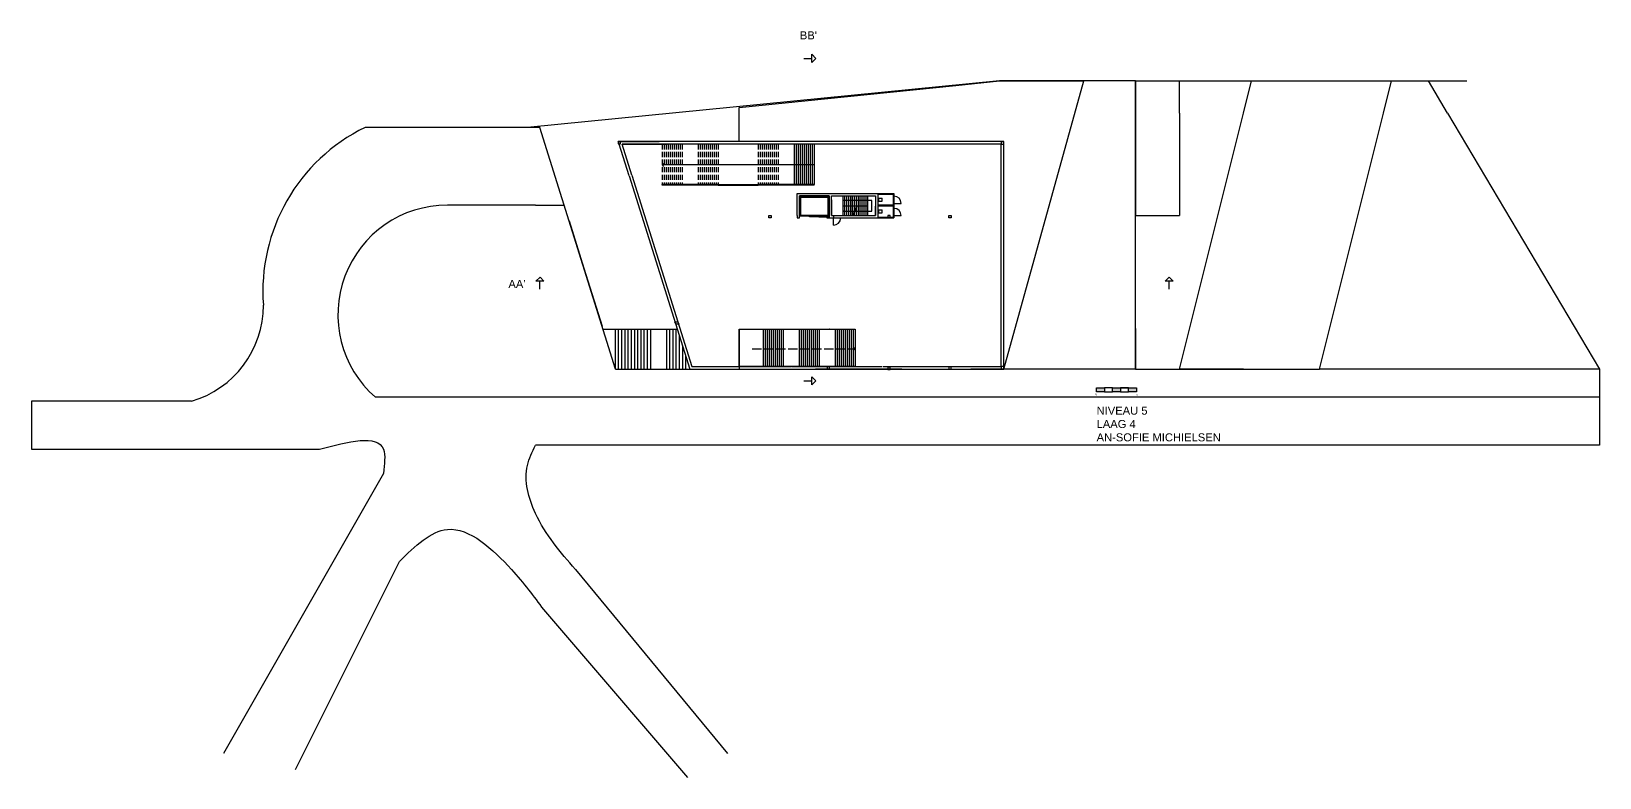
# Model space of a CAD drawing. Header units: millimetres. Extents: x -5657 to 14604, y -1609 to 2067.
# Drawn here: x 7592 to 9552, y 968 to 1900 of the extents above; entities that cross this region are included whole.
import ezdxf

# ---------------------------------------------------------------- set-up
doc = ezdxf.new("R2010")
doc.units = ezdxf.units.MM
doc.linetypes.add('ACAD_ISO02W100', pattern=[15, 12, -3])
doc.linetypes.add('DASHED2', pattern=[9.525, 6.35, -3.175])
doc.layers.get('0').update_dxf_attribs({"color": 4})
for name, color, linetype in [('gelijkvloers', 80, 'Continuous'), ('laag 3', 20, 'Continuous'), ('laag 4.1', 10, 'Continuous'), ('str palen', 220, 'Continuous')]:
    doc.layers.add(name, color=color, linetype=linetype)
doc.styles.get("Standard").update_dxf_attribs({"font": 'arial.ttf'})

msp = doc.modelspace()

# ---------------------------------------------------------------- hatches: boundary and pattern name
at = {"linetype": 'Continuous', "transparency": 33554539}
h = msp.add_hatch(color=256, dxfattribs=at)
h.dxf.hatch_style = 1
h.paths.add_polyline_path([(8933, 1455), (8923, 1455), (8923, 1450), (8933, 1450)])
h.paths.add_polyline_path([(8953, 1455), (8943, 1455), (8943, 1450), (8953, 1450)])
h.paths.add_polyline_path([(8973, 1455), (8963, 1455), (8963, 1450), (8973, 1450)])

# ---------------------------------------------------------------- linework, layer by layer
at = {"linetype": 'Continuous'}
for p, q in [((8802, 1838), (8212, 1780)), ((8972, 1838), (8802, 1838)), ((8972, 1478), (8972, 1838)), ((8972, 1838), (9386, 1838)), ((8972, 1478), (8972, 1838)), ((8972, 1838), (8972, 1791)), ((8972, 1838), (8972, 1791)), ((9027, 1798), (9027, 1838)), ((9107, 1798), (9117, 1838)), ((9282, 1798), (9292, 1838)), ((9362, 1798), (9338.2, 1838)), ((8972, 1791), (8972, 1791)), ((8972, 1791), (8972, 1712)), ((9027, 1798), (9027, 1670)), ((8227.6, 1780), (8009, 1780)), ((8322, 1478), (8227.6, 1780)), ((8972, 1712), (8972, 1670)), ((8972, 1598.7), (8972, 1673.7)), ((8972, 1670), (9027, 1670)), ((8972, 1528.7), (8972, 1598.7)), ((8972, 1528.7), (8972, 1478)), ((8322, 1478), (8415, 1478)), ((8415, 1478), (8493, 1478)), ((8493, 1478), (8513, 1478)), ((8513, 1478), (8589, 1478)), ((8680, 1478), (8572, 1478)), ((8896, 1478), (8766, 1478)), ((8972, 1478), (8896, 1478)), ((8896, 1478), (8896, 1478)), ((8972, 1478), (9202, 1478)), ((8923, 1450), (8923, 1455)), ((8923, 1455), (8933, 1455)), ((8943, 1455), (8933, 1455)), ((8933, 1455), (8933, 1450)), ((8933, 1455), (8933, 1450)), ((8943, 1450), (8943, 1455)), ((8943, 1455), (8973, 1455)), ((8963, 1455), (8953, 1455)), ((8953, 1455), (8953, 1450)), ((8963, 1450), (8963, 1455)), ((8973, 1455), (8973, 1450)), ((8933, 1450), (8923, 1450)), ((8933, 1450), (8943, 1450)), ((8953, 1450), (8943, 1450)), ((8953, 1450), (8963, 1450)), ((8973, 1450), (8963, 1450))]:
    msp.add_line(p, q, dxfattribs=at)
for p, q in [((8972, 1478), (8972, 1798)), ((9027, 1478), (9107, 1798)), ((9202, 1478), (9282, 1798)), ((9362, 1798), (9552, 1478)), ((8222, 1683), (8112, 1683)), ((8222, 1683), (8257.9, 1683)), ((8264.1, 1663.4), (8282.5, 1604.2)), ((8282.5, 1604.2), (8305.2, 1531.7)), ((9107, 1478), (9027, 1478)), ((9282, 1478), (9202, 1478)), ((9552, 1478), (9202, 1478)), ((9552, 1478), (9552, 1443)), ((7792, 1438), (7592, 1438)), ((7592, 1438), (7592, 1378)), ((8222, 1443), (8022, 1443)), ((9552, 1443), (8222, 1443)), ((9552, 1443), (9552, 1383)), ((7592, 1378), (7952, 1378)), ((9552, 1383), (8222, 1383)), ((8032, 1348), (7832, 998)), ((7922, 978), (8052, 1238)), ((8272, 1228), (8462, 998)), ((8232, 1178), (8412, 968))]:
    msp.add_line(p, q)
msp.add_arc((8109.1, 1575.4), 227.8, 116.0683, 184.3864, dxfattribs=at)
for centre, radius, start, end in [((8112, 1546.1), 136.9, 90, 228.8879), ((7757, 1558), 125, 286.2602, 0)]:
    msp.add_arc(centre, radius, start, end)
for points in [[(7952, 1378), (8032, 1378), (8032, 1348)], [(8272, 1228), (8222, 1298), (8212, 1358), (8222, 1383)], [(8052, 1238), (8112, 1278), (8192, 1228), (8232, 1178)]]:
    msp.add_spline(points, degree=3)
at = {"layer": 'gelijkvloers', "linetype": 'Continuous'}
for p, q in [((8322, 1478), (8322, 1528)), ((8326, 1478), (8326, 1528)), ((8330, 1478), (8330, 1528)), ((8334, 1478), (8334, 1528)), ((8338, 1478), (8338, 1528)), ((8342, 1478), (8342, 1528)), ((8346, 1478), (8346, 1528)), ((8350, 1478), (8350, 1528)), ((8354, 1478), (8354, 1528)), ((8358, 1478), (8358, 1528)), ((8362, 1478), (8362, 1528)), ((8366, 1478), (8366, 1528)), ((8386, 1478), (8386, 1528)), ((8390, 1478), (8390, 1528)), ((8394, 1478), (8394, 1528)), ((8398, 1478), (8398, 1528)), ((8402, 1478), (8402, 1519.3)), ((8402, 1478), (8402, 1519.3)), ((8406, 1478), (8406, 1506.6)), ((8410, 1478), (8410, 1493.9))]:
    msp.add_line(p, q, dxfattribs=at)
at = {"layer": 'laag 3', "linetype": 'Continuous'}
for p, q in [((8476.4, 1805.1), (8747.5, 1832.5)), ((8747.5, 1832.5), (8802, 1838)), ((8802, 1838), (8907.5, 1838)), ((8807.5, 1478), (8907.5, 1838)), ((8476.4, 1762.4), (8476.4, 1805.1)), ((8306.4, 1528), (8399.3, 1528)), ((8510, 1478), (8513, 1478))]:
    msp.add_line(p, q, dxfattribs=at)
at = {"layer": 'laag 4.1', "linetype": 'Continuous'}
for p, q in [((8326.6, 1762.4), (8325.5, 1762.4)), ((8326.6, 1758.9), (8325.5, 1762.4)), ((8325.5, 1762.4), (8325.5, 1759.4)), ((8328.5, 1762.4), (8325.5, 1762.4)), ((8325.5, 1759.4), (8328.5, 1759.4)), ((8326.6, 1762.4), (8376.6, 1762.4)), ((8804, 1762.4), (8326.6, 1762.4)), ((8339, 1719.4), (8326.6, 1758.9)), ((8328.5, 1759.4), (8328.5, 1762.4)), ((8804, 1758.9), (8330.3, 1758.9)), ((8330.3, 1758.9), (8376.6, 1758.9)), ((8342.4, 1720.5), (8330.3, 1758.9)), ((8376.6, 1758.9), (8386.6, 1758.9)), ((8545.3, 1758.9), (8545.3, 1708.9)), ((8545.3, 1758.9), (8545.3, 1708.9)), ((8545.3, 1758.9), (8545.3, 1708.9)), ((8545.3, 1758.9), (8545.3, 1708.9)), ((8547.8, 1758.9), (8547.8, 1708.9)), ((8550.3, 1758.9), (8550.3, 1708.9)), ((8552.8, 1758.9), (8552.8, 1708.9)), ((8555.3, 1758.9), (8555.3, 1708.9)), ((8557.8, 1758.9), (8557.8, 1708.9)), ((8560.3, 1758.9), (8560.3, 1708.9)), ((8562.8, 1758.9), (8562.8, 1708.9)), ((8565.3, 1758.9), (8565.3, 1708.9)), ((8567.8, 1758.9), (8567.8, 1708.9)), ((8570.3, 1758.9), (8570.3, 1708.9)), ((8804, 1762.4), (8807.5, 1762.4)), ((8807.5, 1762.4), (8804, 1762.4)), ((8804, 1762.4), (8804, 1758.9)), ((8804, 1719.4), (8804, 1758.9)), ((8804, 1758.9), (8807.5, 1758.9)), ((8807.5, 1758.9), (8807.5, 1762.4)), ((8807.5, 1758.9), (8807.5, 1762.4)), ((8807.5, 1719.4), (8807.5, 1758.9)), ((8380.3, 1733.1), (8382.1, 1734.8)), ((8382.1, 1734.8), (8380.3, 1733.1)), ((8570.3, 1733.1), (8380.3, 1733.1)), ((8380.3, 1733.1), (8382.2, 1731.4)), ((8339, 1719.4), (8415, 1478)), ((8342.4, 1720.5), (8417.6, 1481.5)), ((8450.3, 1708.9), (8380.3, 1708.9)), ((8380.3, 1707.9), (8380.3, 1708.9)), ((8450.3, 1707.9), (8380.3, 1707.9)), ((8450.3, 1708.9), (8450.3, 1707.9)), ((8450.3, 1708.9), (8500.3, 1708.9)), ((8450.3, 1707.9), (8500.3, 1707.9)), ((8570.3, 1708.9), (8500.3, 1708.9)), ((8500.3, 1708.9), (8500.3, 1707.9)), ((8570.3, 1707.9), (8500.3, 1707.9)), ((8570.3, 1707.9), (8570.3, 1708.9)), ((8804, 1481.5), (8804, 1719.4)), ((8807.5, 1478), (8807.5, 1719.4)), ((8549, 1670), (8549, 1697.6)), ((8549, 1694.6), (8549, 1697.6)), ((8549, 1697.6), (8650, 1697.6)), ((8552, 1689.6), (8552, 1694.6)), ((8552, 1689.6), (8552, 1694.6)), ((8589, 1694.6), (8552, 1694.6)), ((8552, 1694.6), (8552, 1670)), ((8552, 1670), (8552, 1689.6)), ((8552, 1670), (8552, 1689.6)), ((8553, 1670), (8553, 1693.6)), ((8553, 1693.6), (8588, 1693.6)), ((8553.5, 1670.5), (8553.5, 1693.1)), ((8553.5, 1693.1), (8587.5, 1693.1)), ((8587.5, 1693.1), (8587.5, 1670.5)), ((8588, 1693.6), (8588, 1670)), ((8589, 1670), (8589, 1694.6)), ((8589, 1670), (8589, 1694.6)), ((8589, 1670), (8589, 1694.6)), ((8589, 1670), (8589, 1694.6)), ((8589, 1694.6), (8589, 1670)), ((8589, 1670), (8589, 1694.6)), ((8589, 1670), (8589, 1694.6)), ((8592, 1689.6), (8592, 1694.6)), ((8592, 1670), (8592, 1694.6)), ((8592, 1670), (8592, 1694.6)), ((8592, 1670), (8592, 1694.6)), ((8592, 1694.6), (8592, 1694.6)), ((8592, 1694.6), (8647, 1694.6)), ((8592, 1689.6), (8592, 1670)), ((8606.4, 1670), (8606.4, 1694.6)), ((8642.5, 1688.8), (8606.4, 1688.8)), ((8608.8, 1670), (8608.8, 1694.6)), ((8611.2, 1670), (8611.2, 1694.6)), ((8613.6, 1670), (8613.6, 1694.6)), ((8616, 1670), (8616, 1694.6)), ((8618.4, 1670), (8618.4, 1694.6)), ((8620.8, 1670), (8620.8, 1694.6)), ((8623.2, 1670), (8623.2, 1694.6)), ((8625.6, 1670), (8625.6, 1694.6)), ((8628, 1670), (8628, 1694.6)), ((8630.4, 1670), (8630.4, 1694.6)), ((8632.8, 1670), (8632.8, 1694.6)), ((8635.2, 1670), (8635.2, 1694.6)), ((8637.6, 1670), (8637.6, 1694.6)), ((8642.5, 1675.4), (8642.5, 1688.8)), ((8647, 1694.6), (8647, 1670)), ((8650, 1697.6), (8650, 1670)), ((8650, 1697.6), (8670, 1697.6)), ((8650, 1696.6), (8669, 1696.6)), ((8650, 1696.6), (8650, 1682.8)), ((8650, 1691.7), (8650, 1688.1)), ((8650, 1691.7), (8655.4, 1691.7)), ((8650, 1688.1), (8655.4, 1688.1)), ((8650.6, 1691.7), (8650.6, 1688.1)), ((8655.4, 1688.1), (8655.4, 1691.7)), ((8669, 1696.6), (8669, 1682.8)), ((8670, 1697.6), (8670, 1667)), ((8549, 1670), (8549, 1667)), ((8549, 1667), (8552, 1667)), ((8552, 1667), (8552, 1670)), ((8553, 1670), (8588, 1670)), ((8553, 1669.5), (8564.6, 1669.5)), ((8553, 1669), (8553, 1669.5)), ((8564.6, 1669), (8553, 1669)), ((8553.5, 1670.5), (8587.5, 1670.5)), ((8564.6, 1669.5), (8564.6, 1669)), ((8564.6, 1669), (8576.2, 1669)), ((8564.6, 1668.5), (8564.6, 1669)), ((8576.2, 1668.5), (8564.6, 1668.5)), ((8576.2, 1669), (8576.2, 1668.5)), ((8576.2, 1668.5), (8587.8, 1668.5)), ((8576.2, 1668), (8576.2, 1668.5)), ((8587.8, 1668), (8576.2, 1668)), ((8587.8, 1668.5), (8587.8, 1668)), ((8589, 1670), (8589, 1667)), ((8589, 1667), (8650, 1667)), ((8589, 1667), (8589.5, 1667)), ((8592, 1670), (8647, 1670)), ((8594.5, 1670), (8594.5, 1666.9)), ((8594.5, 1657.9), (8594.5, 1666.9)), ((8637.6, 1681.6), (8606.4, 1681.6)), ((8607.4, 1676.2), (8606.4, 1675.4)), ((8606.4, 1675.4), (8642.5, 1675.4)), ((8606.4, 1675.4), (8607.4, 1674.4)), ((8621.1, 1675.4), (8621.9, 1676.3)), ((8621.9, 1676.3), (8621.1, 1675.4)), ((8621.1, 1675.4), (8622, 1674.6)), ((8647, 1670), (8647, 1681.6)), ((8669, 1682.8), (8650, 1682.8)), ((8669, 1681.8), (8650, 1681.8)), ((8650, 1677), (8650, 1673.4)), ((8650, 1677), (8655.4, 1677)), ((8650, 1673.4), (8655.4, 1673.4)), ((8650, 1670), (8650, 1667)), ((8650, 1668), (8669, 1668)), ((8650, 1667), (8670, 1667)), ((8650.6, 1677), (8650.6, 1673.4)), ((8655.4, 1673.4), (8655.4, 1677)), ((8669, 1681.8), (8669, 1668)), ((8670, 1685.1), (8679, 1685.1)), ((8670, 1669.9), (8679, 1669.9)), ((8396.4, 1537.2), (8400, 1537.2)), ((8397.3, 1534.2), (8396.4, 1537.2)), ((8401, 1534.2), (8397.3, 1534.2)), ((8400, 1537.2), (8401, 1534.2)), ((8476.4, 1528), (8476.4, 1478)), ((8476.4, 1481.5), (8476.4, 1528)), ((8476.4, 1528), (8621.4, 1528)), ((8506.4, 1528), (8506.4, 1481.5)), ((8506.4, 1528), (8508.9, 1528)), ((8508.9, 1528), (8508.9, 1481.5)), ((8508.9, 1528), (8621.4, 1528)), ((8511.4, 1528), (8511.4, 1481.5)), ((8513.9, 1528), (8513.9, 1481.5)), ((8516.4, 1528), (8516.4, 1481.5)), ((8518.9, 1528), (8518.9, 1481.5)), ((8521.4, 1528), (8521.4, 1481.5)), ((8523.9, 1528), (8523.9, 1481.5)), ((8526.4, 1528), (8526.4, 1481.5)), ((8528.9, 1528), (8528.9, 1481.5)), ((8531.4, 1528), (8531.4, 1481.5)), ((8551.4, 1528), (8551.4, 1481.5)), ((8551.4, 1528), (8551.4, 1481.5)), ((8553.9, 1528), (8553.9, 1481.5)), ((8556.4, 1528), (8556.4, 1481.5)), ((8558.9, 1528), (8558.9, 1481.5)), ((8561.4, 1528), (8561.4, 1481.5)), ((8563.9, 1528), (8563.9, 1481.5)), ((8566.4, 1528), (8566.4, 1481.5)), ((8568.9, 1528), (8568.9, 1481.5)), ((8571.4, 1528), (8571.4, 1481.5)), ((8573.9, 1528), (8573.9, 1481.5)), ((8576.4, 1528), (8576.4, 1481.5)), ((8589.5, 1528), (8589, 1528)), ((8596.4, 1528), (8596.4, 1481.5)), ((8596.4, 1528), (8596.4, 1481.5)), ((8598.9, 1528), (8598.9, 1481.5)), ((8601.4, 1528), (8601.4, 1481.5)), ((8603.9, 1528), (8603.9, 1481.5)), ((8606.4, 1528), (8606.4, 1481.5)), ((8608.9, 1528), (8608.9, 1481.5)), ((8611.4, 1528), (8611.4, 1481.5)), ((8613.9, 1528), (8613.9, 1481.5)), ((8616.4, 1528), (8616.4, 1481.5)), ((8618.9, 1528), (8618.9, 1481.5)), ((8621.4, 1528), (8621.4, 1481.5)), ((8621.4, 1528), (8621.4, 1481.5)), ((8415, 1478), (8804, 1478)), ((8417.6, 1481.5), (8542, 1481.5)), ((8621.4, 1481.5), (8476.4, 1481.5)), ((8543, 1481.5), (8655.4, 1481.5)), ((8543, 1481.5), (8655.4, 1481.5)), ((8543, 1478), (8655.4, 1478)), ((8656.4, 1481.5), (8804, 1481.5)), ((8804, 1481.5), (8804, 1478)), ((8807.5, 1481.5), (8804, 1481.5)), ((8804, 1478), (8807.5, 1478)), ((8804, 1478), (8807.5, 1478)), ((8807.5, 1478), (8807.5, 1481.5))]:
    msp.add_line(p, q, dxfattribs=at)
at = {"layer": 'laag 4.1', "linetype": 'DASHED2'}
for p, q in [((8380.3, 1758.9), (8380.3, 1708.9)), ((8382.8, 1758.9), (8382.8, 1708.9)), ((8385.3, 1758.9), (8385.3, 1708.9)), ((8387.8, 1758.9), (8387.8, 1708.9)), ((8390.3, 1758.9), (8390.3, 1708.9)), ((8392.8, 1758.9), (8392.8, 1708.9)), ((8395.3, 1758.9), (8395.3, 1708.9)), ((8397.8, 1758.9), (8397.8, 1708.9)), ((8400.3, 1758.9), (8400.3, 1708.9)), ((8402.8, 1758.9), (8402.8, 1708.9)), ((8405.3, 1758.9), (8405.3, 1708.9)), ((8425.3, 1758.9), (8425.3, 1708.9)), ((8425.3, 1758.9), (8425.3, 1708.9)), ((8427.8, 1758.9), (8427.8, 1708.9)), ((8430.3, 1758.9), (8430.3, 1708.9)), ((8432.8, 1758.9), (8432.8, 1708.9)), ((8435.3, 1758.9), (8435.3, 1708.9)), ((8437.8, 1758.9), (8437.8, 1708.9)), ((8440.3, 1758.9), (8440.3, 1708.9)), ((8442.8, 1758.9), (8442.8, 1708.9)), ((8445.3, 1758.9), (8445.3, 1708.9)), ((8447.8, 1758.9), (8447.8, 1708.9)), ((8450.3, 1758.9), (8450.3, 1708.9)), ((8500.3, 1758.9), (8500.3, 1708.9)), ((8500.3, 1758.9), (8500.3, 1708.9)), ((8500.3, 1758.9), (8500.3, 1708.9)), ((8502.8, 1758.9), (8502.8, 1708.9)), ((8505.3, 1758.9), (8505.3, 1708.9)), ((8507.8, 1758.9), (8507.8, 1708.9)), ((8510.3, 1758.9), (8510.3, 1708.9)), ((8512.8, 1758.9), (8512.8, 1708.9)), ((8515.3, 1758.9), (8515.3, 1708.9)), ((8517.8, 1758.9), (8517.8, 1708.9)), ((8520.3, 1758.9), (8520.3, 1708.9)), ((8522.8, 1758.9), (8522.8, 1708.9)), ((8525.3, 1758.9), (8525.3, 1708.9))]:
    msp.add_line(p, q, dxfattribs=at)
at = {"layer": 'laag 4.1', "linetype": 'ACAD_ISO02W100'}
for p, q in [((8552, 1694.6), (8589, 1694.6)), ((8623.2, 1681.6), (8618.4, 1670)), ((8623.6, 1681.6), (8618.8, 1670)), ((8492.7, 1503.4), (8621.4, 1503.4)), ((8621.4, 1503.4), (8619.4, 1504.9)), ((8619.4, 1504.9), (8621.4, 1503.4)), ((8621.4, 1503.4), (8619.4, 1501.9))]:
    msp.add_line(p, q, dxfattribs=at)
at = {"layer": 'laag 4.1', "linetype": 'Continuous'}
for centre, start, end in [((8670, 1685.1), 0, 90), ((8594.5, 1666.9), 270, 0), ((8670, 1669.9), 0, 90)]:
    msp.add_arc(centre, 9, start, end, dxfattribs=at)
at = {"layer": 'str palen', "linetype": 'ACAD_ISO02W100'}
for p, q in [((8557.6, 1866.3), (8567.6, 1866.3)), ((8567.6, 1866.3), (8567.6, 1871.3)), ((8567.6, 1871.3), (8572.4, 1866.1)), ((8567.6, 1861.3), (8567.6, 1866.3)), ((8572.4, 1866.1), (8567.6, 1861.3)), ((8222.6, 1588), (8227.8, 1592.8)), ((8227.6, 1588), (8222.6, 1588)), ((8227.6, 1578), (8227.6, 1588)), ((8232.6, 1588), (8227.6, 1588)), ((8227.8, 1592.8), (8232.6, 1588)), ((9009, 1588), (9014.1, 1592.8)), ((9014, 1588), (9009, 1588)), ((9014, 1578), (9014, 1588)), ((9019, 1588), (9014, 1588)), ((9014.1, 1592.8), (9019, 1588)), ((8741.5, 1481), (8738.5, 1481)), ((8738.5, 1481), (8738.5, 1478)), ((8741.5, 1478), (8741.5, 1481)), ((8557.6, 1463.6), (8567.6, 1463.6)), ((8567.6, 1463.6), (8567.6, 1468.6)), ((8567.6, 1468.6), (8572.4, 1463.4)), ((8567.6, 1458.6), (8567.6, 1463.6)), ((8572.4, 1463.4), (8567.6, 1458.6))]:
    msp.add_line(p, q, dxfattribs=at)
at = {"layer": 'str palen', "linetype": 'Continuous'}
for p, q in [((8513.5, 1670), (8516.5, 1670)), ((8513.5, 1667), (8513.5, 1670)), ((8516.5, 1667), (8513.5, 1667)), ((8516.5, 1670), (8516.5, 1667)), ((8589, 1670), (8586, 1670)), ((8586, 1670), (8586, 1667)), ((8586, 1667), (8589, 1667)), ((8589, 1667), (8589, 1670)), ((8665.5, 1670), (8662.5, 1670)), ((8662.5, 1670), (8662.5, 1667)), ((8662.5, 1667), (8665.5, 1667)), ((8665.5, 1667), (8665.5, 1670)), ((8738.5, 1670), (8741.5, 1670)), ((8738.5, 1667), (8738.5, 1670)), ((8741.5, 1667), (8738.5, 1667)), ((8741.5, 1670), (8741.5, 1667)), ((8589.5, 1481), (8586.5, 1481)), ((8586.5, 1481), (8586.5, 1478)), ((8589.5, 1478), (8589.5, 1481)), ((8665.5, 1480.5), (8662.5, 1480.5)), ((8662.5, 1480.5), (8662.5, 1477.5)), ((8662.5, 1477.5), (8665.5, 1477.5)), ((8665.5, 1477.5), (8665.5, 1480.5))]:
    msp.add_line(p, q, dxfattribs=at)

# ---------------------------------------------------------------- texts
at = {"linetype": 'Continuous', "char_height": 2.5, "attachment_point": 1}
for s, width, insert in [('0', 4, (8922, 1448)), ('5', 9, (8973, 1448))]:
    msp.add_mtext_dynamic_manual_height_columns(s, width=width, gutter_width=12.5, heights=[0], dxfattribs=dict(at, insert=insert))
at = {"layer": 'gelijkvloers', "linetype": 'Continuous', "ltscale": 2, "insert": (8923.3, 1431.3), "char_height": 10, "attachment_point": 1}
msp.add_mtext_dynamic_manual_height_columns('NIVEAU 5\\PLAAG 4\\PAN-SOFIE MICHIELSEN', width=323, gutter_width=12.5, heights=[0], dxfattribs=at)
at = {"layer": 'str palen', "linetype": 'ACAD_ISO02W100', "char_height": 10, "attachment_point": 1}
for s, width, insert in [("BB'", 43.244, (8552.4, 1900)), ("AA'", 46.334, (8188.2, 1589.5))]:
    msp.add_mtext_dynamic_manual_height_columns(s, width=width, gutter_width=12.5, heights=[0], dxfattribs=dict(at, insert=insert))

doc.saveas('drawing.dxf')
